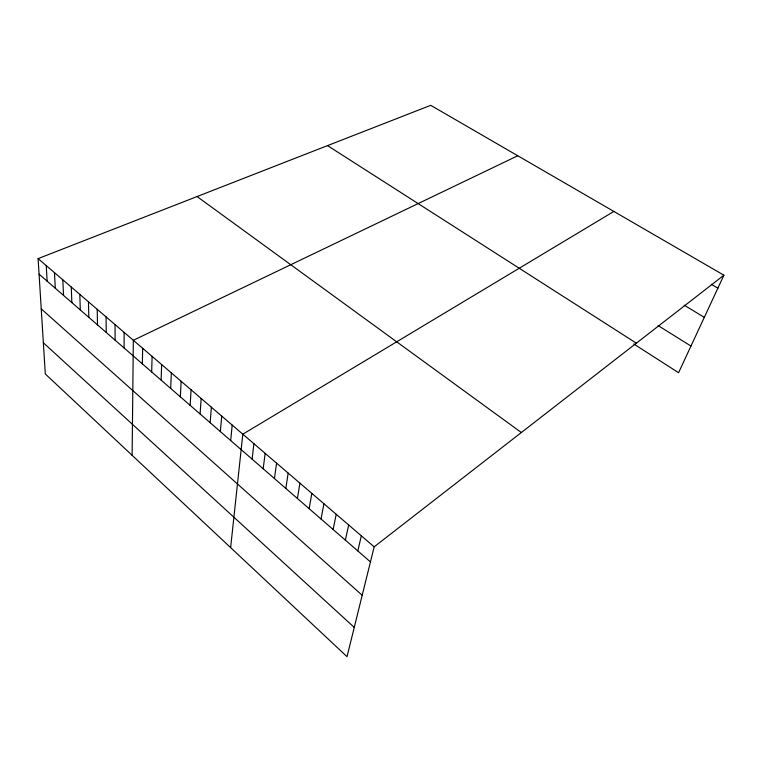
<?xml version="1.0" encoding="UTF-8"?>
<svg xmlns="http://www.w3.org/2000/svg" width="762" height="762" viewBox="0 0 762 762"><rect width="100%" height="100%" fill="white"/><g stroke="black" fill="none" stroke-linecap="round" stroke-linejoin="round"><path stroke-width="1.14" d="M124.082 347.977L124.13 332.403M132.121 455.314L133.331 340.29L517.76 155.762M142.37 363.855L142.656 348.282M151.686 371.942L152.095 356.378M161.125 380.133L161.649 364.579M170.678 388.43L171.336 372.885M180.356 396.84L181.146 381.295M190.157 405.355L191.091 389.82M200.092 413.976L201.158 398.459M210.16 422.72L211.369 407.213M220.351 431.568L221.704 416.081M230.686 440.541L232.191 425.072M230.629 547.611L242.811 434.188L613.858 211.436M252.089 459.134L253.917 443.703M263.176 468.763L265.166 453.361M274.425 478.526L276.587 463.153M285.836 488.432L288.169 473.078M297.399 498.472L299.923 483.156M309.134 508.664L311.849 493.385M321.04 519.008L323.945 503.758M333.127 529.495L336.223 514.293M345.386 540.144L348.682 524.98M357.826 550.945L361.331 535.829M723.9 275.196L374.171 546.84L347.024 656.673L45.31 373.971L38.1 258.613L430.721 105.327L723.9 275.196L678.58 372.704L633.717 343.948M711.26 284.293L717.871 288.169M684.247 305.2L704.307 317.354M658.082 325.545L690.963 346.062M327.536 145.618L636.356 343.186M197.082 196.548L521.341 432.521M38.1 258.613L374.171 546.84M39.072 274.149L370.446 561.908M41.243 308.877L362.198 595.274M43.367 342.776L354.254 627.421M46.244 265.595L47.12 281.14M54.483 272.663L55.274 288.217M62.817 279.816L63.513 295.38M71.266 287.055L71.857 302.619M79.81 294.38L80.296 309.953M88.449 301.8L88.84 317.373M97.212 309.305L97.498 324.888M106.07 316.906L106.251 332.489M115.043 324.602L115.11 340.185"/></g></svg>
